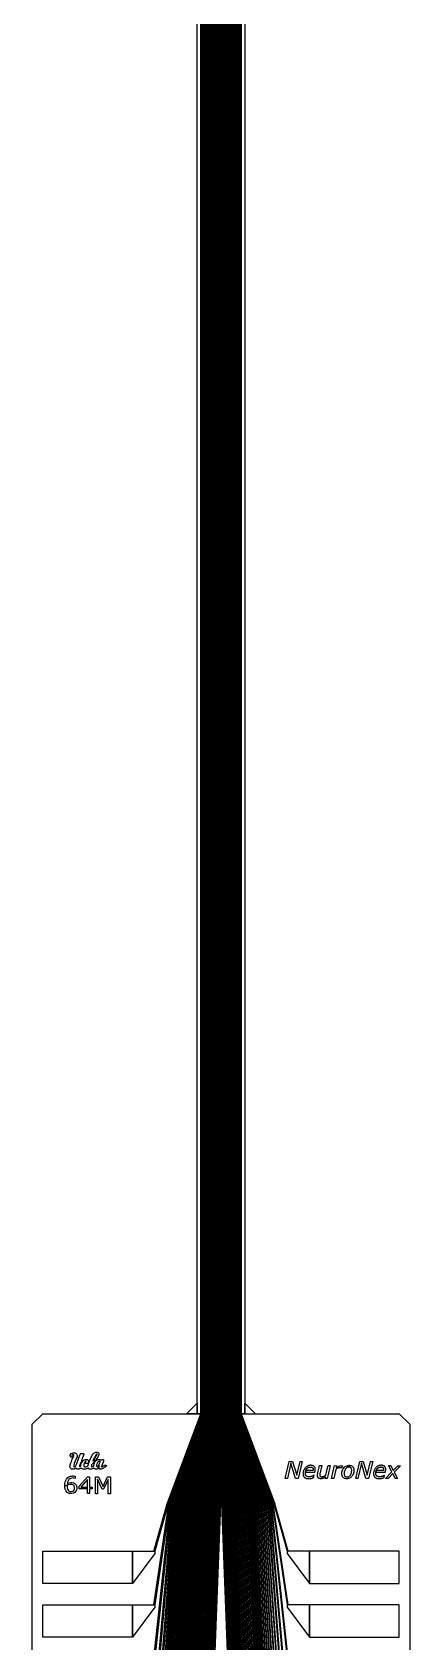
# Model space of a CAD drawing. Header units: inches. Extents: x 106592 to 209533, y 57057 to 74911.
# Drawn here: x 136619 to 137332, y 60136 to 63182 of the extents above; entities that cross this region are included whole.
import ezdxf

# ---------------------------------------------------------------- set-up
doc = ezdxf.new("R2010")
doc.units = ezdxf.units.IN
doc.header["$MEASUREMENT"] = 0
for name, color, linetype in [('metal', 221, 'Continuous'), ('nitride window', 40, 'Continuous'), ('profile', 140, 'Continuous')]:
    doc.layers.add(name, color=color, linetype=linetype)

msp = doc.modelspace()

# ---------------------------------------------------------------- linework, layer by layer
at = {"layer": 'metal'}
for points in [[(136937.3, 60567.4), (136937.3, 66797.3), (136937.9, 66797.3), (136937.9, 60567.4)], [(136938.5, 60567.4), (136938.5, 66797.3), (136939.1, 66797.3), (136939.1, 60567.4)], [(136939.7, 60567.4), (136939.7, 66797.3), (136940.3, 66797.3), (136940.3, 60567.4)], [(136940.9, 60567.4), (136940.9, 66797.3), (136941.5, 66797.3), (136941.5, 60567.4)], [(136942.1, 60567.4), (136942.1, 66797.3), (136942.7, 66797.3), (136942.7, 60567.4)], [(136943.3, 60567.4), (136943.3, 66797.3), (136943.9, 66797.3), (136943.9, 60567.4)], [(136944.5, 60567.4), (136944.5, 66797.3), (136945.1, 66797.3), (136945.1, 60567.4)], [(136945.7, 60567.4), (136945.7, 66797.3), (136946.3, 66797.3), (136946.3, 60567.4)], [(136946.9, 60567.4), (136946.9, 66797.3), (136947.5, 66797.3), (136947.5, 60567.4)], [(136948.1, 60567.4), (136948.1, 66797.3), (136948.7, 66797.3), (136948.7, 60567.4)], [(136949.3, 60567.4), (136949.3, 66797.3), (136949.9, 66797.3), (136949.9, 60567.4)], [(136950.5, 60567.4), (136950.5, 66797.3), (136951.1, 66797.3), (136951.1, 60567.4)], [(136951.7, 60567.4), (136951.7, 66797.3), (136952.3, 66797.3), (136952.3, 60567.4)], [(136952.9, 60567.4), (136952.9, 66797.3), (136953.5, 66797.3), (136953.5, 60567.4)], [(136954.1, 60567.4), (136954.1, 66797.3), (136954.7, 66797.3), (136954.7, 60567.4)], [(136955.3, 60567.4), (136955.3, 66797.3), (136955.9, 66797.3), (136955.9, 60567.4)], [(136956.5, 60567.4), (136956.5, 66797.3), (136957.1, 66797.3), (136957.1, 60567.4)], [(136957.7, 60567.4), (136957.7, 66797.3), (136958.3, 66797.3), (136958.3, 60567.4)], [(136958.9, 60567.4), (136958.9, 66797.3), (136959.5, 66797.3), (136959.5, 60567.4)], [(136960.1, 60567.4), (136960.1, 66797.3), (136960.7, 66797.3), (136960.7, 60567.4)], [(136961.3, 60567.4), (136961.3, 66797.3), (136961.9, 66797.3), (136961.9, 60567.4)], [(136962.5, 60567.4), (136962.5, 66797.3), (136963.1, 66797.3), (136963.1, 60567.4)], [(136963.7, 60567.4), (136963.7, 66797.3), (136964.3, 66797.3), (136964.3, 60567.4)], [(136964.9, 60567.4), (136964.9, 66797.3), (136965.5, 66797.3), (136965.5, 60567.4)], [(136966.1, 60567.4), (136966.1, 66797.3), (136966.7, 66797.3), (136966.7, 60567.4)], [(136967.3, 60567.4), (136967.3, 66797.3), (136967.9, 66797.3), (136967.9, 60567.4)], [(136968.5, 60567.4), (136968.5, 66797.3), (136969.1, 66797.3), (136969.1, 60567.4)], [(136969.7, 60567.4), (136969.7, 66797.3), (136970.3, 66797.3), (136970.3, 60567.4)], [(136970.9, 60567.4), (136970.9, 66797.3), (136971.5, 66797.3), (136971.5, 60567.4)], [(136972.1, 60567.4), (136972.1, 66797.3), (136972.7, 66797.3), (136972.7, 60567.4)], [(136973.3, 60567.4), (136973.3, 66797.3), (136973.9, 66797.3), (136973.9, 60567.4)], [(136974.5, 60567.4), (136974.5, 66797.3), (136975.1, 66797.3), (136975.1, 60567.4)], [(136975.7, 60567.4), (136975.7, 66797.3), (136976.3, 66797.3), (136976.3, 60567.4)], [(136976.9, 60567.4), (136976.9, 66797.3), (136977.5, 66797.3), (136977.5, 60567.4)], [(136978.1, 60567.4), (136978.1, 66797.3), (136978.7, 66797.3), (136978.7, 60567.4)], [(136979.3, 60567.4), (136979.3, 66797.3), (136979.9, 66797.3), (136979.9, 60567.4)], [(136980.5, 60567.4), (136980.5, 66797.3), (136981.1, 66797.3), (136981.1, 60567.4)], [(136981.7, 60567.4), (136981.7, 66797.3), (136982.3, 66797.3), (136982.3, 60567.4)], [(136982.9, 60567.4), (136982.9, 66797.3), (136983.5, 66797.3), (136983.5, 60567.4)], [(136984.1, 60567.4), (136984.1, 66797.3), (136984.7, 66797.3), (136984.7, 60567.4)], [(136985.3, 60567.4), (136985.3, 66797.3), (136985.9, 66797.3), (136985.9, 60567.4)], [(136986.5, 60567.4), (136986.5, 66797.3), (136987.1, 66797.3), (136987.1, 60567.4)], [(136987.7, 60567.4), (136987.7, 66797.3), (136988.3, 66797.3), (136988.3, 60567.4)], [(136988.9, 60567.4), (136988.9, 66797.3), (136989.5, 66797.3), (136989.5, 60567.4)], [(136990.1, 60567.4), (136990.1, 66797.3), (136990.7, 66797.3), (136990.7, 60567.4)], [(136991.3, 60567.4), (136991.3, 66797.3), (136991.9, 66797.3), (136991.9, 60567.4)], [(136992.5, 60567.4), (136992.5, 66797.3), (136993.1, 66797.3), (136993.1, 60567.4)], [(136993.7, 60567.4), (136993.7, 66797.3), (136994.3, 66797.3), (136994.3, 60567.4)], [(136994.9, 60567.4), (136994.9, 66797.3), (136995.5, 66797.3), (136995.5, 60567.4)], [(136996.1, 60567.4), (136996.1, 66797.3), (136996.7, 66797.3), (136996.7, 60567.4)], [(136997.3, 60567.4), (136997.3, 66797.3), (136997.9, 66797.3), (136997.9, 60567.4)], [(136998.5, 60567.4), (136998.5, 66797.3), (136999.1, 66797.3), (136999.1, 60567.4)], [(136999.7, 60567.4), (136999.7, 66797.3), (137000.3, 66797.3), (137000.3, 60567.4)], [(137000.9, 60567.4), (137000.9, 66797.3), (137001.5, 66797.3), (137001.5, 60567.4)], [(137002.1, 60567.4), (137002.1, 66797.3), (137002.7, 66797.3), (137002.7, 60567.4)], [(137003.3, 60567.4), (137003.3, 66797.3), (137003.9, 66797.3), (137003.9, 60567.4)], [(137004.5, 60567.4), (137004.5, 66797.3), (137005.1, 66797.3), (137005.1, 60567.4)], [(137005.7, 60567.4), (137005.7, 66797.3), (137006.3, 66797.3), (137006.3, 60567.4)], [(137006.9, 60567.4), (137006.9, 66797.3), (137007.5, 66797.3), (137007.5, 60567.4)], [(137008.1, 60567.4), (137008.1, 66797.3), (137008.7, 66797.3), (137008.7, 60567.4)], [(137009.3, 60567.4), (137009.3, 66797.3), (137009.9, 66797.3), (137009.9, 60567.4)], [(137010.5, 60567.4), (137010.5, 66797.3), (137011.1, 66797.3), (137011.1, 60567.4)], [(137011.7, 60567.4), (137011.7, 66797.3), (137012.3, 66797.3), (137012.3, 60567.4), (137011.7, 60567.4)], [(137012.9, 60567.4), (137012.9, 66797.3), (137013.5, 66797.3), (137013.5, 60567.4), (137012.9, 60567.4)], [(136937.3, 60567.4), (136937.9, 60567.4), (136875.4, 60397.1), (136873.8, 60397.1)], [(136938.5, 60567.4), (136939.1, 60567.4), (136878.6, 60397.1), (136877, 60397.1)], [(136939.7, 60567.4), (136940.3, 60567.4), (136881.8, 60397.1), (136880.2, 60397.1)], [(136885, 60397.1), (136883.4, 60397.1), (136940.9, 60567.4), (136941.5, 60567.4)], [(136942.1, 60567.4), (136942.7, 60567.4), (136888.2, 60397.1), (136886.6, 60397.1)], [(136891.4, 60397.1), (136889.8, 60397.1), (136943.3, 60567.4), (136943.9, 60567.4)], [(136944.5, 60567.4), (136945.1, 60567.4), (136894.6, 60397.1), (136893, 60397.1)], [(136945.7, 60567.4), (136946.3, 60567.4), (136897.8, 60397.1), (136896.2, 60397.1)], [(136899.4, 60397.1), (136901, 60397.1), (136947.5, 60567.4), (136946.9, 60567.4)], [(136948.1, 60567.4), (136948.7, 60567.4), (136904.2, 60397.1), (136902.6, 60397.1)], [(136905.8, 60397.1), (136907.4, 60397.1), (136949.9, 60567.4), (136949.3, 60567.4)], [(136950.5, 60567.4), (136951.1, 60567.4), (136910.6, 60397.1), (136909, 60397.1)], [(136912.2, 60397.1), (136913.8, 60397.1), (136952.3, 60567.4), (136951.7, 60567.4)], [(136952.9, 60567.4), (136953.5, 60567.4), (136917, 60397.1), (136915.4, 60397.1)], [(136954.1, 60567.4), (136954.7, 60567.4), (136920.2, 60397.1), (136918.6, 60397.1)], [(136955.3, 60567.4), (136955.9, 60567.4), (136923.4, 60397.1), (136921.8, 60397.1)], [(136956.5, 60567.4), (136957.1, 60567.4), (136926.6, 60397.1), (136925, 60397.1)], [(136957.7, 60567.4), (136958.3, 60567.4), (136929.8, 60397.1), (136928.2, 60397.1)], [(136933, 60397.1), (136931.4, 60397.1), (136958.9, 60567.4), (136959.5, 60567.4)], [(136960.1, 60567.4), (136960.7, 60567.4), (136936.2, 60397.1), (136934.6, 60397.1)], [(136939.4, 60397.1), (136937.8, 60397.1), (136961.3, 60567.4), (136961.9, 60567.4)], [(136962.5, 60567.4), (136963.1, 60567.4), (136942.6, 60397.1), (136941, 60397.1)], [(136963.7, 60567.4), (136964.3, 60567.4), (136945.8, 60397.1), (136944.2, 60397.1)], [(136947.4, 60397.1), (136949, 60397.1), (136965.5, 60567.4), (136964.9, 60567.4)], [(136966.1, 60567.4), (136966.7, 60567.4), (136952.2, 60397.1), (136950.6, 60397.1)], [(136953.8, 60397.1), (136955.4, 60397.1), (136967.9, 60567.4), (136967.3, 60567.4)], [(136968.5, 60567.4), (136969.1, 60567.4), (136958.6, 60397.1), (136957, 60397.1)], [(136960.2, 60397.1), (136961.8, 60397.1), (136970.3, 60567.4), (136969.7, 60567.4)], [(136970.9, 60567.4), (136971.5, 60567.4), (136965, 60397.1), (136963.4, 60397.1)], [(136972.1, 60567.4), (136972.7, 60567.4), (136968.2, 60397.1), (136966.6, 60397.1)], [(136973.3, 60567.4), (136973.9, 60567.4), (136971.4, 60397.1), (136969.8, 60397.1)], [(136974.5, 60567.4), (136975.1, 60567.4), (136974.6, 60397.1), (136973, 60397.1)], [(136975.7, 60567.4), (136976.3, 60567.4), (136977.8, 60397.1), (136976.2, 60397.1)], [(136981, 60397.1), (136979.4, 60397.1), (136976.9, 60567.4), (136977.5, 60567.4)], [(136978.1, 60567.4), (136978.7, 60567.4), (136984.2, 60397.1), (136982.6, 60397.1)], [(136987.4, 60397.1), (136985.8, 60397.1), (136979.3, 60567.4), (136979.9, 60567.4)], [(136980.5, 60567.4), (136981.1, 60567.4), (136990.6, 60397.1), (136989, 60397.1)], [(136981.7, 60567.4), (136982.3, 60567.4), (136993.8, 60397.1), (136992.2, 60397.1)], [(136995.4, 60397.1), (136997, 60397.1), (136983.5, 60567.4), (136982.9, 60567.4)], [(136984.1, 60567.4), (136984.7, 60567.4), (137000.2, 60397.1), (136998.6, 60397.1)], [(137001.8, 60397.1), (137003.4, 60397.1), (136985.9, 60567.4), (136985.3, 60567.4)], [(136986.5, 60567.4), (136987.1, 60567.4), (137006.6, 60397.1), (137005, 60397.1)], [(137008.2, 60397.1), (137009.8, 60397.1), (136988.3, 60567.4), (136987.7, 60567.4)], [(136988.9, 60567.4), (136989.5, 60567.4), (137013, 60397.1), (137011.4, 60397.1)], [(136990.1, 60567.4), (136990.7, 60567.4), (137016.2, 60397.1), (137014.6, 60397.1)], [(136991.3, 60567.4), (136991.9, 60567.4), (137019.4, 60397.1), (137017.8, 60397.1)], [(136992.5, 60567.4), (136993.1, 60567.4), (137022.6, 60397.1), (137021, 60397.1)], [(136993.7, 60567.4), (136994.3, 60567.4), (137025.8, 60397.1), (137024.2, 60397.1)], [(137029, 60397.1), (137027.4, 60397.1), (136994.9, 60567.4), (136995.5, 60567.4)], [(136996.1, 60567.4), (136996.7, 60567.4), (137032.2, 60397.1), (137030.6, 60397.1)], [(137035.4, 60397.1), (137033.8, 60397.1), (136997.3, 60567.4), (136997.9, 60567.4)], [(136998.5, 60567.4), (136999.1, 60567.4), (137038.6, 60397.1), (137037, 60397.1)], [(136999.7, 60567.4), (137000.3, 60567.4), (137041.8, 60397.1), (137040.2, 60397.1)], [(137043.4, 60397.1), (137045, 60397.1), (137001.5, 60567.4), (137000.9, 60567.4)], [(137002.1, 60567.4), (137002.7, 60567.4), (137048.2, 60397.1), (137046.6, 60397.1)], [(137049.8, 60397.1), (137051.4, 60397.1), (137003.9, 60567.4), (137003.3, 60567.4)], [(137004.5, 60567.4), (137005.1, 60567.4), (137054.6, 60397.1), (137053, 60397.1)], [(137056.2, 60397.1), (137057.8, 60397.1), (137006.3, 60567.4), (137005.7, 60567.4)], [(137006.9, 60567.4), (137007.5, 60567.4), (137061, 60397.1), (137059.4, 60397.1)], [(137008.1, 60567.4), (137008.7, 60567.4), (137064.2, 60397.1), (137062.6, 60397.1)], [(137067.4, 60397.1), (137065.8, 60397.1), (137009.3, 60567.4), (137009.9, 60567.4)], [(137010.5, 60567.4), (137011.1, 60567.4), (137070.6, 60397.1), (137069, 60397.1)], [(137073.8, 60397.1), (137072.2, 60397.1), (137011.7, 60567.4), (137012.3, 60567.4)], [(137012.9, 60567.4), (137013.5, 60567.4), (137077, 60397.1), (137075.4, 60397.1)], [(136691.6, 60485.5), (136690.8, 60485.8), (136690.3, 60486.9), (136690.5, 60488.9), (136692.4, 60492), (136693.9, 60492.9), (136695.7, 60493.5), (136697.2, 60493.8), (136698.3, 60493.7), (136699.3, 60493.5), (136700.5, 60493), (136701.5, 60492.4), (136702.1, 60491.6), (136702.9, 60490.2), (136703.3, 60488.9), (136703.4, 60487.7), (136703.2, 60486.1), (136702.4, 60484.3), (136701.6, 60482), (136697.9, 60473.1), (136697, 60470.3), (136696.9, 60468.9), (136697.1, 60467.8), (136697.9, 60467.1), (136698.9, 60467.1), (136699.6, 60467.5), (136700.5, 60468.4), (136701, 60469.2), (136701.5, 60470.2), (136702.2, 60471.8), (136702.7, 60473.1), (136709.2, 60490.8), (136709.8, 60491.4), (136710.5, 60491.9), (136711.3, 60492), (136713, 60492.2), (136714.2, 60492), (136714.8, 60492), (136716, 60491.5), (136716.1, 60491), (136715.8, 60490), (136714.7, 60487.3), (136713.5, 60483.7), (136713.1, 60482.4), (136712.5, 60480.7), (136711.4, 60477.8), (136709.3, 60472.4), (136708.5, 60470.5), (136707.8, 60469), (136707.6, 60468), (136708, 60467.1), (136708.7, 60467.3), (136709.9, 60468.4), (136710.2, 60469.1), (136710.6, 60471), (136711, 60472.4), (136711.2, 60473.3), (136711.9, 60474.7), (136712.7, 60476.1), (136713.8, 60477.6), (136714.8, 60478.7), (136716.7, 60480), (136717.9, 60480.5), (136719.3, 60480.9), (136720.4, 60481), (136721.4, 60481), (136722.2, 60480.9), (136723.2, 60480.5), (136724.1, 60479.7), (136724.7, 60478.8), (136725, 60477.6), (136725.1, 60476.7), (136725, 60475.6), (136724.2, 60474.3), (136723.5, 60473.7), (136722.7, 60473.3), (136721.5, 60473.1), (136720.5, 60473.2), (136719.9, 60473.4), (136719.5, 60473.8), (136719.2, 60474.4), (136718.9, 60475.3), (136719.2, 60476.2), (136719.6, 60476.6), (136720.1, 60477), (136720.2, 60477.4), (136719.7, 60477.4), (136719.1, 60477.1), (136718.5, 60476.7), (136717.9, 60475.9), (136717.4, 60475.2), (136716.8, 60474.1), (136716.4, 60473.2), (136716, 60472.3), (136715.8, 60471.3), (136715.8, 60470.4), (136715.9, 60469.7), (136716, 60469.1), (136716.1, 60468.6), (136716.3, 60468.2), (136716.7, 60467.8), (136717.2, 60467.5), (136717.9, 60467.2), (136718.6, 60467.2), (136719.3, 60467.2), (136721.1, 60467.5), (136721.9, 60467.9), (136723.3, 60468.6), (136724, 60469), (136724.3, 60469.5), (136725.2, 60472.7), (136727.1, 60478.2), (136729.2, 60483.9), (136731, 60487.3), (136732, 60488.9), (136733.9, 60491.7), (136734.8, 60492.7), (136736, 60493.7), (136737.4, 60494.2), (136738.7, 60494.6), (136739.6, 60494.7), (136740.6, 60494.7), (136741.5, 60494.6), (136742.5, 60494.2), (136743.2, 60493.9), (136743.9, 60493.3), (136744.3, 60492.5), (136744.5, 60490.8), (136744.3, 60489.6), (136743.8, 60488.2), (136743.2, 60486.8), (136742.3, 60485.3), (136740.8, 60482.6), (136739.5, 60480.8), (136738.2, 60479.1), (136734.2, 60479), (136735.8, 60480.8), (136737.8, 60484), (136739.5, 60487.1), (136740.7, 60489.4), (136741.1, 60490.2), (136741.1, 60490.7), (136741, 60491.2), (136740.8, 60491.3), (136740.2, 60491), (136739.7, 60490.5), (136739.2, 60489.7), (136738.4, 60488.7), (136737.9, 60487.9), (136737.2, 60486.9), (136736.6, 60485.8), (136736, 60484.8), (136735.6, 60484), (136735.1, 60482.8), (136734.4, 60481.5), (136734, 60480.5), (136733.6, 60479.2), (136733.3, 60478.5), (136733.2, 60478), (136734.2, 60479), (136738.2, 60479), (136737.7, 60478.4), (136737.1, 60477.7), (136736, 60476.4), (136735.1, 60475.5), (136733.8, 60474.1), (136732.9, 60473.1), (136732, 60472.3), (136730.9, 60471.3), (136730.7, 60470.7), (136730.5, 60470), (136730.3, 60469.3), (136730.2, 60468.5), (136730.3, 60467.6), (136730.5, 60467.2), (136731.3, 60467.1), (136732.5, 60467.3), (136733.6, 60467.8), (136734.3, 60468.3), (136734.8, 60468.7), (136735, 60468.9), (136735, 60469.4), (136735, 60470.1), (136735.2, 60471), (136735.5, 60472.2), (136736, 60473.7), (136736.4, 60474.6), (136737, 60475.9), (136737.8, 60477.1), (136738.7, 60478.1), (136739.6, 60478.9), (136740.6, 60479.6), (136742.1, 60480.4), (136743.2, 60480.8), (136744.2, 60481), (136745.2, 60481.1), (136745.9, 60481), (136746.6, 60480.9), (136747.5, 60480.6), (136748.1, 60480.1), (136748.6, 60479.6), (136748.8, 60479.3), (136749.1, 60479.5), (136749.5, 60479.9), (136750.1, 60480.4), (136750.6, 60480.7), (136751.2, 60480.9), (136751.7, 60481), (136752.3, 60481), (136752.8, 60480.9), (136753.3, 60480.5), (136753.5, 60480.1), (136753.6, 60479.3), (136753.5, 60478.5), (136753.2, 60477.6), (136752.6, 60476.1), (136750, 60469.5), (136749.6, 60468.4), (136749.5, 60467.5), (136749.7, 60467.1), (136750.1, 60466.9), (136750.7, 60467), (136751.7, 60467.9), (136753.1, 60468.9), (136754.3, 60469.5), (136755.6, 60469.9), (136756.6, 60469.9), (136757.5, 60469.9), (136758.8, 60469.6), (136759.6, 60469.2), (136756.7, 60466.2), (136756.4, 60466.4), (136756.2, 60466.5), (136755.8, 60466.5), (136755.6, 60466.4), (136755.2, 60466.2), (136754.8, 60466), (136754.2, 60465.6), (136753, 60464.7), (136751.9, 60463.9), (136750.9, 60463.4), (136749.9, 60462.9), (136748.7, 60462.5), (136747.9, 60462.4), (136746.4, 60462.3), (136745.7, 60462.6), (136745.1, 60463.1), (136744.8, 60463.7), (136744.7, 60464.4), (136744.6, 60465.1), (136744.8, 60471), (136745.6, 60473), (136746.2, 60474.5), (136746.7, 60475.6), (136746.8, 60476.5), (136746.7, 60477.2), (136746.4, 60477.5), (136745.9, 60477.7), (136744.9, 60477.6), (136744.2, 60477.3), (136743.2, 60476.4), (136741.9, 60474.9), (136741.2, 60473.4), (136740.6, 60471.8), (136740.3, 60470.5), (136740.2, 60469.2), (136740.3, 60468.4), (136740.6, 60467.7), (136741.1, 60467.1), (136741.6, 60467), (136742.4, 60467.2), (136743, 60467.9), (136743.6, 60468.8), (136744.1, 60469.8), (136744.6, 60470.8), (136744.7, 60470.9), (136744.4, 60464.8), (136743.6, 60464.1), (136742.5, 60463.3), (136741.5, 60462.8), (136740.3, 60462.4), (136739.3, 60462.3), (136737.8, 60462.5), (136737.1, 60462.8), (136736.2, 60463.5), (136735.8, 60464.3), (136735.6, 60465), (136735, 60464.6), (136733.5, 60463.8), (136732.1, 60463.1), (136730.8, 60462.7), (136729.4, 60462.4), (136728.4, 60462.3), (136727.2, 60462.4), (136726.1, 60462.8), (136725.5, 60463.3), (136725.1, 60463.9), (136724.7, 60464.4), (136724.4, 60465.1), (136723.4, 60464.4), (136722.3, 60463.7), (136721.3, 60463.3), (136720.3, 60462.9), (136719.4, 60462.5), (136718.1, 60462.3), (136717.1, 60462.3), (136716.1, 60462.3), (136714.9, 60462.5), (136713.9, 60462.8), (136712.8, 60463.4), (136711.9, 60464.2), (136711, 60465.1), (136710.2, 60464.5), (136709.4, 60463.9), (136708.5, 60463.4), (136707.5, 60462.9), (136706.5, 60462.6), (136705.5, 60462.4), (136704.4, 60462.4), (136703.4, 60462.6), (136702.7, 60462.9), (136701.9, 60463.7), (136701.2, 60465), (136700.4, 60464.4), (136699.5, 60463.8), (136698.5, 60463.2), (136697.5, 60462.8), (136696.5, 60462.4), (136695.2, 60462.3), (136694, 60462.3), (136692.9, 60462.7), (136692.1, 60463.2), (136691.4, 60463.9), (136690.8, 60464.7), (136690.3, 60465.4), (136689.9, 60466.7), (136689.8, 60467.9), (136690, 60469.4), (136690.2, 60470.6), (136690.9, 60472.6), (136691.6, 60474.7), (136692.5, 60477.1), (136693.2, 60478.9), (136694.3, 60481.3), (136695.7, 60484.4), (136696.4, 60486.4), (136697.1, 60488.3), (136697.2, 60489.3), (136696.9, 60489.7), (136696.4, 60490), (136695.8, 60490.1), (136695.2, 60490.1), (136694.4, 60489.6), (136694, 60488.9), (136693.5, 60487.8), (136693.3, 60486.8), (136692.9, 60485.9), (136692.4, 60485.5), (136692, 60485.5)], [(137096.9, 60445.2), (137104.3, 60477.2), (137110.7, 60477.2), (137118.6, 60451), (137125, 60477.1), (137129, 60477.1), (137121.2, 60445.2), (137116.2, 60445.2), (137107.5, 60473.8), (137100.9, 60445.1)], [(137135, 60456.8), (137152.8, 60456.8), (137153.1, 60458.1), (137153.3, 60459.6), (137153.5, 60461.3), (137153.6, 60462.4), (137153.5, 60463.6), (137153.2, 60464.9), (137152.6, 60466.1), (137152.3, 60466.7), (137152, 60467.2), (137151.5, 60467.7), (137151, 60468.1), (137150.4, 60468.5), (137150, 60468.8), (137149.5, 60469), (137148.5, 60469.4), (137147.8, 60469.6), (137146.9, 60469.7), (137145.9, 60469.8), (137145, 60469.8), (137144.1, 60469.8), (137143.4, 60469.7), (137142.6, 60469.6), (137141.7, 60469.4), (137140.8, 60469.2), (137139.9, 60468.9), (137139.1, 60468.5), (137138.1, 60468), (137137.4, 60467.5), (137136.5, 60466.9), (137135.7, 60466.1), (137134.9, 60465.3), (137134.2, 60464.5), (137133.4, 60463.5), (137132.9, 60462.6), (137132.4, 60461.8), (137131.9, 60460.7), (137131.5, 60459.8), (137131.2, 60458.8), (137130.9, 60457.8), (137130.7, 60456.8), (137130.6, 60456.1), (137130.6, 60455.3), (137130.5, 60454.5), (137130.5, 60454.1), (137130.5, 60453.5), (137130.5, 60452.9), (137130.6, 60452.2), (137130.7, 60451.7), (137130.8, 60451.2), (137130.9, 60450.6), (137131.2, 60449.9), (137131.5, 60449.3), (137131.8, 60448.8), (137132, 60448.4), (137132.2, 60448.2), (137132.6, 60447.6), (137133, 60447.3), (137133.4, 60446.9), (137134, 60446.4), (137134.8, 60446), (137135.5, 60445.7), (137135.8, 60445.5), (137136.6, 60445.2), (137136.8, 60445.2), (137137.5, 60445), (137137.9, 60444.9), (137138.7, 60444.8), (137139.3, 60444.7), (137140, 60444.6), (137140.5, 60444.6), (137141, 60444.6), (137141.4, 60444.6), (137141.9, 60444.6), (137142.5, 60444.6), (137143.1, 60444.7), (137143.7, 60444.7), (137144.2, 60444.8), (137144.7, 60444.9), (137145.3, 60445), (137145.7, 60445.2), (137146.2, 60445.2), (137146.6, 60445.4), (137147, 60445.5), (137147.5, 60445.6), (137147.9, 60445.7), (137148.3, 60445.9), (137148.9, 60446.1), (137149.5, 60446.3), (137150.4, 60446.6), (137151.3, 60451), (137151, 60451), (137150.5, 60450.7), (137149.9, 60450.3), (137149.3, 60450), (137148.9, 60449.8), (137148.5, 60449.6), (137148, 60449.4), (137147.6, 60449.2), (137147.2, 60449), (137146.7, 60448.9), (137146.2, 60448.7), (137145.9, 60448.6), (137145.5, 60448.5), (137145, 60448.4), (137144.5, 60448.2), (137144.1, 60448.2), (137143.6, 60448.1), (137143.1, 60448), (137142.7, 60448), (137142.1, 60448), (137141.6, 60448), (137141.1, 60448), (137140.7, 60448), (137140.2, 60448.1), (137139.7, 60448.2), (137139.3, 60448.3), (137138.9, 60448.4), (137138.4, 60448.6), (137138, 60448.8), (137137.7, 60448.9), (137137.3, 60449.1), (137137, 60449.4), (137136.7, 60449.6), (137136.4, 60449.9), (137136.2, 60450.1), (137136, 60450.3), (137135.8, 60450.6), (137135.5, 60451.1), (137135.5, 60451.2), (137135.3, 60451.5), (137135.2, 60451.8), (137135.1, 60452.1), (137135, 60452.3), (137134.9, 60452.9), (137134.8, 60453.7), (137134.8, 60454.5), (137134.8, 60455.2), (137134.8, 60456), (137134.9, 60456.6), (137135, 60456.8), (137135, 60456.8), (137135.6, 60459.8), (137135.7, 60460.1), (137135.7, 60460.4), (137135.9, 60460.7), (137136, 60461.1), (137136.2, 60461.4), (137136.3, 60461.8), (137136.5, 60462.1), (137136.7, 60462.4), (137136.8, 60462.5), (137136.9, 60462.7), (137137.2, 60463.1), (137137.3, 60463.3), (137137.6, 60463.6), (137137.7, 60463.7), (137138.1, 60464.1), (137138.3, 60464.3), (137138.5, 60464.5), (137138.8, 60464.8), (137139, 60464.9), (137139.4, 60465.2), (137139.6, 60465.3), (137139.8, 60465.4), (137140, 60465.6), (137140.1, 60465.6), (137140.4, 60465.8), (137140.6, 60465.9), (137140.9, 60466), (137141.1, 60466.1), (137141.3, 60466.2), (137141.5, 60466.2), (137141.8, 60466.3), (137142, 60466.4), (137142.4, 60466.4), (137142.6, 60466.5), (137142.8, 60466.5), (137143, 60466.6), (137143.4, 60466.6), (137143.5, 60466.6), (137143.9, 60466.6), (137144.2, 60466.6), (137144.4, 60466.6), (137144.6, 60466.6), (137144.8, 60466.6), (137145, 60466.6), (137145.3, 60466.6), (137145.4, 60466.6), (137145.6, 60466.6), (137145.8, 60466.5), (137146.1, 60466.5), (137146.3, 60466.4), (137146.6, 60466.3), (137146.7, 60466.3), (137146.8, 60466.3), (137147, 60466.2), (137147.1, 60466.1), (137147.2, 60466.1), (137147.4, 60466), (137147.5, 60466), (137147.6, 60465.9), (137147.7, 60465.8), (137147.8, 60465.8), (137147.9, 60465.7), (137148, 60465.6), (137148.1, 60465.6), (137148.2, 60465.5), (137148.3, 60465.4), (137148.4, 60465.3), (137148.5, 60465.1), (137148.7, 60464.9), (137148.8, 60464.7), (137149, 60464.4), (137149.1, 60464.2), (137149.2, 60464), (137149.2, 60463.8), (137149.3, 60463.6), (137149.4, 60463.3), (137149.4, 60463.1), (137149.5, 60462.9), (137149.5, 60462.4), (137149.5, 60462.1), (137149.6, 60461.8), (137149.5, 60461.4), (137149.5, 60461.1), (137149.5, 60460.8), (137149.5, 60460.5), (137149.4, 60460.2), (137149.4, 60460), (137149.4, 60459.8), (137135.7, 60459.8), (137135.6, 60459.8)], [(137161.6, 60469.2), (137165.7, 60469.2), (137163.3, 60458.9), (137162.5, 60455.5), (137162.3, 60454.5), (137162.2, 60453.8), (137162.1, 60453.2), (137162, 60452.1), (137162, 60451.2), (137162.1, 60450.4), (137162.4, 60449.8), (137162.7, 60449.3), (137163, 60449), (137163.2, 60448.9), (137163.4, 60448.8), (137163.6, 60448.7), (137163.8, 60448.5), (137164.1, 60448.4), (137164.4, 60448.4), (137164.6, 60448.3), (137164.8, 60448.3), (137165.1, 60448.2), (137165.4, 60448.2), (137165.7, 60448.2), (137165.9, 60448.2), (137166.2, 60448.2), (137166.5, 60448.2), (137166.8, 60448.2), (137167.1, 60448.3), (137167.4, 60448.3), (137167.7, 60448.4), (137168, 60448.5), (137168.3, 60448.5), (137168.6, 60448.6), (137168.9, 60448.7), (137169.2, 60448.9), (137169.6, 60449.1), (137170.1, 60449.3), (137170.5, 60449.5), (137170.8, 60449.6), (137171.1, 60449.8), (137171.3, 60449.9), (137171.6, 60450), (137171.8, 60450.2), (137172.1, 60450.3), (137172.3, 60450.5), (137172.6, 60450.6), (137172.8, 60450.7), (137173.1, 60450.9), (137173.3, 60451), (137173.4, 60451.1), (137173.6, 60451.2), (137173.6, 60451.3), (137174.9, 60457.1), (137176.8, 60465.1), (137177.8, 60469.2), (137181.8, 60469.2), (137180.4, 60462.9), (137179.2, 60457.9), (137178.6, 60455.2), (137176.3, 60445.2), (137172.2, 60445.2), (137172.8, 60447.8), (137172.2, 60447.4), (137171.3, 60446.9), (137170.4, 60446.3), (137169.6, 60445.9), (137168.8, 60445.5), (137168, 60445.2), (137167.2, 60444.9), (137166.6, 60444.7), (137166, 60444.6), (137165.3, 60444.5), (137164.5, 60444.5), (137163.9, 60444.5), (137163.2, 60444.5), (137162.6, 60444.6), (137161.9, 60444.7), (137161.5, 60444.9), (137160.9, 60445.1), (137160.4, 60445.3), (137160.1, 60445.5), (137159.7, 60445.7), (137159.4, 60446), (137159.1, 60446.4), (137158.7, 60446.9), (137158.3, 60447.4), (137158.1, 60448), (137157.9, 60448.6), (137157.7, 60449.3), (137157.7, 60449.9), (137157.6, 60450.5), (137157.6, 60451.1), (137157.7, 60452), (137157.9, 60453), (137158, 60453.6), (137158.2, 60454.3), (137158.5, 60455.8), (137159.2, 60458.6), (137160.9, 60466.1), (137161.6, 60469.2), (137161.6, 60469.2)], [(137189.8, 60469.2), (137193.9, 60469.1), (137193.1, 60465.6), (137194.2, 60466.4), (137195.4, 60467.2), (137196.9, 60467.9), (137198.3, 60468.5), (137199.8, 60468.9), (137200.9, 60469.1), (137202.1, 60469.2), (137203.2, 60469.1), (137204.1, 60469), (137204.7, 60468.9), (137203.8, 60464.8), (137203.5, 60464.9), (137202.9, 60465), (137201.9, 60465.2), (137200.8, 60465.3), (137199.8, 60465.3), (137198.7, 60465.2), (137197.5, 60464.9), (137195.9, 60464.3), (137194.8, 60463.8), (137193.8, 60463.2), (137192.9, 60462.6), (137192.3, 60462.2), (137188.4, 60445.1), (137184.2, 60445.2), (137187.4, 60459), (137189.2, 60466.8)], [(137217.6, 60469.8), (137219.1, 60469.7), (137220.5, 60469.5), (137221.5, 60469.2), (137222.5, 60468.8), (137223.8, 60467.9), (137224.6, 60467.1), (137225.5, 60465.9), (137226.1, 60464.6), (137226.4, 60463.6), (137226.6, 60462.5), (137226.7, 60461.4), (137226.7, 60460.1), (137226.6, 60458.6), (137226.5, 60457.6), (137226.3, 60456.5), (137226.1, 60455.4), (137225.9, 60454.9), (137225.5, 60453.9), (137225.2, 60453.1), (137224.9, 60452.3), (137224.3, 60451.4), (137224.1, 60450.9), (137223.3, 60449.8), (137222.5, 60448.8), (137221.4, 60447.7), (137220, 60446.6), (137218.6, 60445.8), (137217.2, 60445.2), (137215.9, 60444.8), (137214.5, 60444.5), (137212.9, 60444.5), (137211.8, 60444.5), (137210.2, 60444.7), (137209.1, 60445.1), (137208.1, 60445.5), (137207.3, 60446), (137206.5, 60446.6), (137205.7, 60447.4), (137205, 60448.4), (137204.6, 60449.4), (137204.2, 60450.3), (137204, 60451.5), (137203.8, 60452.7), (137203.8, 60454.1), (137203.8, 60455.1), (137204, 60456.9), (137204.4, 60458.7), (137204.9, 60460.4), (137205.7, 60462.3), (137206.9, 60464.1), (137207.9, 60465.5), (137209, 60466.6), (137210.3, 60467.5), (137211.7, 60468.4), (137213.3, 60469.1), (137214.8, 60469.5), (137216, 60469.7), (137216.9, 60469.8), (137217.6, 60469.8), (137217.5, 60466.4), (137216.6, 60466.4), (137215.5, 60466.3), (137214.7, 60466.1), (137213.8, 60465.7), (137212.8, 60465.1), (137211.9, 60464.4), (137211.1, 60463.5), (137210.2, 60462.3), (137209.8, 60461.5), (137209.2, 60460.3), (137208.7, 60459), (137208.4, 60457.7), (137208.2, 60456.5), (137208, 60455.1), (137208, 60453.3), (137208.1, 60451.8), (137208.7, 60450.4), (137209.3, 60449.6), (137210, 60448.9), (137210.9, 60448.4), (137211.8, 60448), (137213, 60447.9), (137214.3, 60447.9), (137215.8, 60448.2), (137217, 60448.7), (137218.4, 60449.6), (137219.9, 60451.3), (137220.7, 60452.6), (137221.3, 60454.1), (137222, 60455.9), (137222.3, 60458.1), (137222.4, 60459.7), (137222.4, 60461.3), (137222.2, 60462.7), (137221.6, 60464), (137221.1, 60464.8), (137220.5, 60465.4), (137219.8, 60465.8), (137218.8, 60466.2), (137217.9, 60466.4), (137217.6, 60466.4)], [(137230.1, 60445.2), (137237.5, 60477.2), (137243.9, 60477.2), (137251.8, 60451.1), (137258.2, 60477.2), (137262.2, 60477.2), (137254.4, 60445.2), (137249.4, 60445.2), (137240.7, 60473.8), (137234.1, 60445.2)], [(137268.2, 60456.8), (137286, 60456.8), (137286.3, 60458.1), (137286.5, 60459.6), (137286.7, 60461.4), (137286.8, 60462.4), (137286.7, 60463.6), (137286.4, 60464.9), (137285.8, 60466.2), (137285.5, 60466.7), (137285.2, 60467.2), (137284.7, 60467.7), (137284.2, 60468.2), (137283.6, 60468.6), (137283.2, 60468.8), (137282.7, 60469.1), (137281.7, 60469.4), (137281, 60469.6), (137280.1, 60469.7), (137279.1, 60469.8), (137278.2, 60469.9), (137277.3, 60469.8), (137276.6, 60469.8), (137275.8, 60469.7), (137274.9, 60469.5), (137274, 60469.2), (137273.1, 60468.9), (137272.3, 60468.5), (137271.3, 60468), (137270.6, 60467.5), (137269.7, 60466.9), (137268.9, 60466.2), (137268.1, 60465.4), (137267.4, 60464.5), (137266.6, 60463.6), (137266.1, 60462.7), (137265.6, 60461.8), (137265.1, 60460.8), (137264.7, 60459.8), (137264.3, 60458.8), (137264.1, 60457.8), (137263.9, 60456.9), (137263.8, 60456.1), (137263.8, 60455.4), (137263.7, 60454.6), (137263.7, 60454.1), (137263.7, 60453.5), (137263.7, 60452.9), (137263.8, 60452.2), (137263.9, 60451.7), (137264, 60451.2), (137264.1, 60450.7), (137264.4, 60450), (137264.7, 60449.3), (137265, 60448.8), (137265.2, 60448.4), (137265.3, 60448.2), (137265.8, 60447.6), (137266.2, 60447.3), (137266.6, 60446.9), (137267.2, 60446.4), (137268, 60446), (137268.7, 60445.7), (137269, 60445.5), (137269.8, 60445.3), (137270, 60445.2), (137270.7, 60445), (137271.1, 60444.9), (137271.9, 60444.8), (137272.5, 60444.7), (137273.2, 60444.7), (137273.7, 60444.7), (137274.2, 60444.6), (137274.6, 60444.6), (137275.1, 60444.6), (137275.7, 60444.7), (137276.3, 60444.7), (137276.9, 60444.8), (137277.4, 60444.9), (137277.9, 60445), (137278.5, 60445.1), (137278.9, 60445.2), (137279.4, 60445.3), (137279.8, 60445.4), (137280.2, 60445.5), (137280.7, 60445.7), (137281.1, 60445.8), (137281.5, 60445.9), (137282.1, 60446.1), (137282.6, 60446.3), (137283.6, 60446.7), (137284.4, 60451), (137284.2, 60451), (137283.7, 60450.7), (137283.1, 60450.4), (137282.5, 60450), (137282.1, 60449.8), (137281.7, 60449.6), (137281.2, 60449.4), (137280.8, 60449.2), (137280.4, 60449.1), (137279.9, 60448.9), (137279.4, 60448.8), (137279.1, 60448.6), (137278.7, 60448.5), (137278.2, 60448.4), (137277.6, 60448.3), (137277.3, 60448.2), (137276.8, 60448.1), (137276.3, 60448.1), (137275.9, 60448), (137275.3, 60448), (137274.8, 60448), (137274.3, 60448), (137273.9, 60448.1), (137273.4, 60448.1), (137272.9, 60448.2), (137272.5, 60448.3), (137272, 60448.4), (137271.6, 60448.6), (137271.2, 60448.8), (137270.9, 60449), (137270.5, 60449.2), (137270.2, 60449.4), (137269.9, 60449.7), (137269.6, 60450), (137269.4, 60450.1), (137269.2, 60450.4), (137269, 60450.7), (137268.7, 60451.1), (137268.6, 60451.2), (137268.5, 60451.6), (137268.4, 60451.8), (137268.3, 60452.1), (137268.2, 60452.4), (137268.1, 60452.9), (137268, 60453.7), (137268, 60454.5), (137267.9, 60455.2), (137268, 60456), (137268.1, 60456.6), (137268.2, 60456.8), (137268.2, 60456.8), (137268.8, 60459.8), (137268.8, 60460.1), (137268.9, 60460.4), (137269.1, 60460.7), (137269.2, 60461.2), (137269.4, 60461.5), (137269.5, 60461.8), (137269.7, 60462.1), (137269.9, 60462.4), (137270, 60462.6), (137270.1, 60462.8), (137270.4, 60463.1), (137270.5, 60463.3), (137270.8, 60463.6), (137270.9, 60463.8), (137271.3, 60464.2), (137271.5, 60464.3), (137271.7, 60464.6), (137272, 60464.8), (137272.2, 60465), (137272.5, 60465.2), (137272.8, 60465.3), (137273, 60465.5), (137273.2, 60465.6), (137273.3, 60465.7), (137273.6, 60465.8), (137273.8, 60465.9), (137274.1, 60466), (137274.3, 60466.1), (137274.5, 60466.2), (137274.7, 60466.3), (137275, 60466.4), (137275.2, 60466.4), (137275.6, 60466.5), (137275.8, 60466.5), (137276, 60466.6), (137276.2, 60466.6), (137276.5, 60466.6), (137276.7, 60466.6), (137277.1, 60466.7), (137277.4, 60466.7), (137277.6, 60466.7), (137277.8, 60466.7), (137278, 60466.7), (137278.2, 60466.6), (137278.4, 60466.6), (137278.6, 60466.6), (137278.8, 60466.6), (137279, 60466.5), (137279.3, 60466.5), (137279.5, 60466.4), (137279.8, 60466.4), (137279.9, 60466.3), (137280, 60466.3), (137280.2, 60466.2), (137280.3, 60466.2), (137280.4, 60466.1), (137280.6, 60466), (137280.7, 60466), (137280.8, 60466), (137280.9, 60465.9), (137281, 60465.8), (137281.1, 60465.7), (137281.2, 60465.7), (137281.3, 60465.6), (137281.4, 60465.5), (137281.5, 60465.4), (137281.6, 60465.3), (137281.7, 60465.2), (137281.9, 60464.9), (137282, 60464.7), (137282.2, 60464.5), (137282.3, 60464.2), (137282.4, 60464), (137282.4, 60463.9), (137282.5, 60463.6), (137282.6, 60463.4), (137282.6, 60463.1), (137282.7, 60462.9), (137282.7, 60462.4), (137282.7, 60462.2), (137282.7, 60461.8), (137282.7, 60461.4), (137282.7, 60461.1), (137282.7, 60460.8), (137282.7, 60460.5), (137282.6, 60460.3), (137282.6, 60460), (137282.6, 60459.8), (137268.9, 60459.8), (137268.8, 60459.8)], [(137291.7, 60469.2), (137296.2, 60469.2), (137301, 60460), (137309.7, 60469.1), (137314.6, 60469.1), (137302.6, 60457.1), (137309.2, 60445.1), (137304.7, 60445.1), (137299.9, 60454.3), (137291.1, 60445.1), (137286.2, 60445.1), (137298.3, 60457.3)], [(136699.7, 60449.1), (136699.8, 60444.9), (136697.2, 60445.8), (136695, 60446), (136692.7, 60445.6), (136689.5, 60444.4), (136687.8, 60443.1), (136686.3, 60440.7), (136685.3, 60438), (136684.9, 60435.1), (136686.6, 60436), (136688.9, 60436.9), (136691.8, 60437.5), (136694.1, 60437.5), (136696.9, 60436.7), (136699.3, 60435.3), (136701.2, 60433.6), (136702.5, 60431.3), (136702.8, 60428.9), (136702.9, 60425.8), (136702, 60422.5), (136700.5, 60420.2), (136698.9, 60418.7), (136696.4, 60417.1), (136693.6, 60416.4), (136691.3, 60416.4), (136688.6, 60416.6), (136684.7, 60418.5), (136682.5, 60421.1), (136681, 60424.6), (136680.3, 60427.7), (136680.2, 60430.8), (136684.6, 60432.1), (136684.8, 60427.8), (136685.4, 60424.7), (136686.8, 60421.8), (136689.7, 60420.2), (136692.2, 60420.2), (136695.2, 60420.8), (136697.2, 60422.3), (136698.4, 60425.4), (136698.3, 60428.5), (136697.7, 60430.7), (136696.2, 60432.9), (136693.5, 60433.8), (136690.1, 60433.8), (136686.6, 60433), (136685.4, 60432.5), (136684.6, 60432.2), (136680.2, 60430.9), (136680.1, 60431.2), (136680.1, 60431.3), (136680.3, 60434.7), (136681, 60438.5), (136681.9, 60441.1), (136683.2, 60443.6), (136685.1, 60446), (136687.9, 60447.8), (136690.6, 60449), (136692.9, 60449.5), (136694.7, 60449.7), (136696.2, 60449.7), (136697.9, 60449.6), (136699, 60449.4)], [(136723.1, 60448.3), (136727, 60448.3), (136726.9, 60428.7), (136731.7, 60428.7), (136731.6, 60425.2), (136726.9, 60425.2), (136726.8, 60416.3), (136722.8, 60416.4), (136722.7, 60425.2), (136722.8, 60442.9), (136710.7, 60428.8), (136722.6, 60428.8), (136722.6, 60425.3), (136707.5, 60425.3), (136707.5, 60430.2)], [(136738, 60415.9), (136738.1, 60447.8), (136743.8, 60447.8), (136752.4, 60430), (136760.7, 60447.8), (136766.6, 60447.8), (136766.6, 60415.8), (136762.3, 60415.8), (136762.3, 60443.3), (136753.4, 60424.6), (136750.8, 60424.6), (136742.1, 60443.4), (136742, 60415.8)], [(136941, 60397.1), (136942.6, 60397.1), (136850.2, 58173.7), (136848.1, 58173.7)], [(136850.2, 58275.3), (136848.1, 58275.3), (136937.8, 60397.1), (136939.4, 60397.1)], [(136934.6, 60397.1), (136936.2, 60397.1), (136850.2, 58376.9), (136848.1, 58376.9)], [(136850.2, 58478.5), (136848.1, 58478.5), (136931.4, 60397.1), (136933, 60397.1)], [(136850.2, 58580.1), (136848.1, 58580.1), (136928.2, 60397.1), (136929.8, 60397.1)], [(136925, 60397.1), (136926.6, 60397.1), (136850.2, 58681.7), (136848.1, 58681.7)], [(136944.2, 60397.1), (136945.8, 60397.1), (136850.2, 58072.1), (136848.1, 58072.1)], [(136947.4, 60397.1), (136949, 60397.1), (136850.2, 57970.5), (136848.1, 57970.5)], [(136973, 60397.1), (136974.6, 60397.1), (136850.2, 57157.7), (136848.1, 57157.7)], [(136969.8, 60397.1), (136971.4, 60397.1), (136850.2, 57259.3), (136848.1, 57259.3)], [(136950.6, 60397.1), (136952.2, 60397.1), (136850.2, 57868.9), (136848.1, 57868.9)], [(136850.2, 57767.3), (136848.1, 57767.3), (136953.8, 60397.1), (136955.4, 60397.1)], [(136850.2, 57665.7), (136848.1, 57665.7), (136957, 60397.1), (136958.6, 60397.1)], [(136960.2, 60397.1), (136961.8, 60397.1), (136850.2, 57564.1), (136848.1, 57564.1)], [(136850.2, 57462.5), (136848.1, 57462.5), (136963.4, 60397.1), (136965, 60397.1)], [(136966.6, 60397.1), (136968.2, 60397.1), (136850.2, 57360.9), (136848.1, 57360.9)], [(136915.4, 60397.1), (136917, 60397.1), (136850.2, 58986.6), (136848.1, 58986.6)], [(136850.2, 59088.2), (136848.1, 59088.2), (136912.2, 60397.1), (136913.8, 60397.1)], [(136909, 60397.1), (136910.6, 60397.1), (136850.2, 59189.8), (136848.1, 59189.8)], [(136850.2, 59291.4), (136848.1, 59291.4), (136905.8, 60397.1), (136907.4, 60397.1)], [(136850.2, 59393), (136848.1, 59393), (136902.6, 60397.1), (136904.2, 60397.1)], [(136899.4, 60397.1), (136901, 60397.1), (136850.2, 59494.6), (136848.1, 59494.6)], [(136918.6, 60397.1), (136920.2, 60397.1), (136850.2, 58885), (136848.1, 58885)], [(136921.8, 60397.1), (136923.4, 60397.1), (136850.2, 58783.3), (136848.1, 58783.3)], [(136896.2, 60397.1), (136897.8, 60397.1), (136850.2, 59596.2), (136848.1, 59596.2)], [(136893, 60397.1), (136894.6, 60397.1), (136850.2, 59697.8), (136848.1, 59697.8)], [(136873.8, 60397.1), (136875.4, 60397.1), (136850.2, 60307.4), (136848.1, 60307.4)], [(136850.2, 60205.8), (136848.1, 60205.8), (136877, 60397.1), (136878.6, 60397.1)], [(136850.2, 60104.2), (136848.1, 60104.2), (136880.2, 60397.1), (136881.8, 60397.1)], [(136883.4, 60397.1), (136885, 60397.1), (136850.2, 60002.6), (136848.1, 60002.6)], [(136850.2, 59901), (136848.1, 59901), (136886.6, 60397.1), (136888.2, 60397.1)], [(136889.8, 60397.1), (136891.4, 60397.1), (136850.2, 59799.4), (136848.1, 59799.4)], [(136977.8, 60397.1), (136976.2, 60397.1), (137100.5, 57157.7), (137102.6, 57157.7)], [(136981, 60397.1), (136979.4, 60397.1), (137100.5, 57259.3), (137102.6, 57259.3)], [(136984.2, 60397.1), (136982.6, 60397.1), (137100.5, 57360.9), (137102.6, 57360.9)], [(137100.5, 57462.5), (137102.6, 57462.5), (136987.4, 60397.1), (136985.8, 60397.1)], [(136990.6, 60397.1), (136989, 60397.1), (137100.5, 57564.1), (137102.6, 57564.1)], [(137100.5, 57665.7), (137102.6, 57665.7), (136993.8, 60397.1), (136992.2, 60397.1)], [(137100.5, 57767.3), (137102.6, 57767.3), (136997, 60397.1), (136995.4, 60397.1)], [(137000.2, 60397.1), (136998.6, 60397.1), (137100.5, 57868.9), (137102.6, 57868.9)], [(137003.4, 60397.1), (137001.8, 60397.1), (137100.5, 57970.5), (137102.6, 57970.5)], [(137006.6, 60397.1), (137005, 60397.1), (137100.5, 58072.1), (137102.6, 58072.1)], [(137009.8, 60397.1), (137008.2, 60397.1), (137100.5, 58173.7), (137102.6, 58173.7)], [(137100.5, 58275.3), (137102.6, 58275.3), (137013, 60397.1), (137011.4, 60397.1)], [(137016.2, 60397.1), (137014.6, 60397.1), (137100.5, 58376.9), (137102.6, 58376.9)], [(137100.5, 58478.5), (137102.6, 58478.5), (137019.4, 60397.1), (137017.8, 60397.1)], [(137100.5, 58580.1), (137102.6, 58580.1), (137022.6, 60397.1), (137021, 60397.1)], [(137025.8, 60397.1), (137024.2, 60397.1), (137100.5, 58681.7), (137102.6, 58681.7)], [(137029, 60397.1), (137027.4, 60397.1), (137100.5, 58783.3), (137102.6, 58783.3)], [(137032.2, 60397.1), (137030.6, 60397.1), (137100.5, 58885), (137102.6, 58885)], [(137035.4, 60397.1), (137033.8, 60397.1), (137100.5, 58986.6), (137102.6, 58986.6)], [(137100.5, 59088.2), (137102.6, 59088.2), (137038.6, 60397.1), (137037, 60397.1)], [(137041.8, 60397.1), (137040.2, 60397.1), (137100.5, 59189.8), (137102.6, 59189.8)], [(137100.5, 59291.4), (137102.6, 59291.4), (137045, 60397.1), (137043.4, 60397.1)], [(137100.5, 59393), (137102.6, 59393), (137048.2, 60397.1), (137046.6, 60397.1)], [(137051.4, 60397.1), (137049.8, 60397.1), (137100.5, 59494.6), (137102.6, 59494.6)], [(137054.6, 60397.1), (137053, 60397.1), (137100.5, 59596.2), (137102.6, 59596.2)], [(137057.8, 60397.1), (137056.2, 60397.1), (137100.5, 59697.8), (137102.6, 59697.8)], [(137061, 60397.1), (137059.4, 60397.1), (137100.5, 59799.4), (137102.6, 59799.4)], [(137100.5, 59901), (137102.6, 59901), (137064.2, 60397.1), (137062.6, 60397.1)], [(137067.4, 60397.1), (137065.8, 60397.1), (137100.5, 60002.6), (137102.6, 60002.6)], [(137100.5, 60104.2), (137102.6, 60104.2), (137070.6, 60397.1), (137069, 60397.1)], [(137100.5, 60205.8), (137102.6, 60205.8), (137073.8, 60397.1), (137072.2, 60397.1)], [(137077, 60397.1), (137075.4, 60397.1), (137100.5, 60307.4), (137102.6, 60307.4)], [(136638.5, 60307.4), (136807.9, 60307.4), (136807.9, 60246.4), (136638.5, 60246.4)], [(136807.9, 60246.4), (136807.9, 60307.4), (136850.2, 60307.4), (136850.2, 60303.2), (136807.9, 60246.4)], [(137142.8, 60246.4), (137142.8, 60307.4), (137100.5, 60307.4), (137100.5, 60303.2), (137142.8, 60246.4)], [(137312.2, 60307.4), (137142.8, 60307.4), (137142.8, 60246.4), (137312.2, 60246.4)], [(136638.5, 60205.8), (136807.9, 60205.8), (136807.9, 60144.8), (136638.5, 60144.8)], [(136807.9, 60144.8), (136807.9, 60205.8), (136850.2, 60205.8), (136850.2, 60201.6), (136807.9, 60144.8)], [(137142.8, 60144.8), (137142.8, 60205.8), (137100.5, 60205.8), (137100.5, 60201.6), (137142.8, 60144.8)], [(137312.2, 60205.8), (137142.8, 60205.8), (137142.8, 60144.8), (137312.2, 60144.8)]]:
    msp.add_lwpolyline(points, close=True, dxfattribs=at)
at = {"layer": 'nitride window'}
for points in [[(136638.5, 60307.4), (136807.9, 60307.4), (136807.9, 60246.4), (136638.5, 60246.4)], [(137312.2, 60307.4), (137142.8, 60307.4), (137142.8, 60246.4), (137312.2, 60246.4)], [(136638.5, 60205.8), (136807.9, 60205.8), (136807.9, 60144.8), (136638.5, 60144.8)], [(137312.2, 60205.8), (137142.8, 60205.8), (137142.8, 60144.8), (137312.2, 60144.8)]]:
    msp.add_lwpolyline(points, close=True, dxfattribs=at)
at = {"layer": 'profile'}
for points in [[(136930.4, 66297.3), (137020.4, 66297.3), (137020.4, 65397.3), (137020.4, 60567.4), (136930.4, 60567.4), (136930.4, 65397.3)], [(136930.4, 60567.4), (136930.4, 60587.4), (136930.4, 60567.4), (136910.4, 60567.4), (136930.4, 60587.4)], [(137020.4, 60567.4), (137020.4, 60587.4), (137020.4, 60567.4), (137040.4, 60567.4), (137020.4, 60587.4)], [(136618.5, 60547.4), (136638.5, 60567.4), (137312.2, 60567.4), (137332.2, 60547.4), (137332.2, 57096.7), (137312.2, 57076.7), (136638.5, 57076.7), (136618.5, 57096.7)]]:
    msp.add_lwpolyline(points, close=True, dxfattribs=at)

doc.saveas('drawing.dxf')
